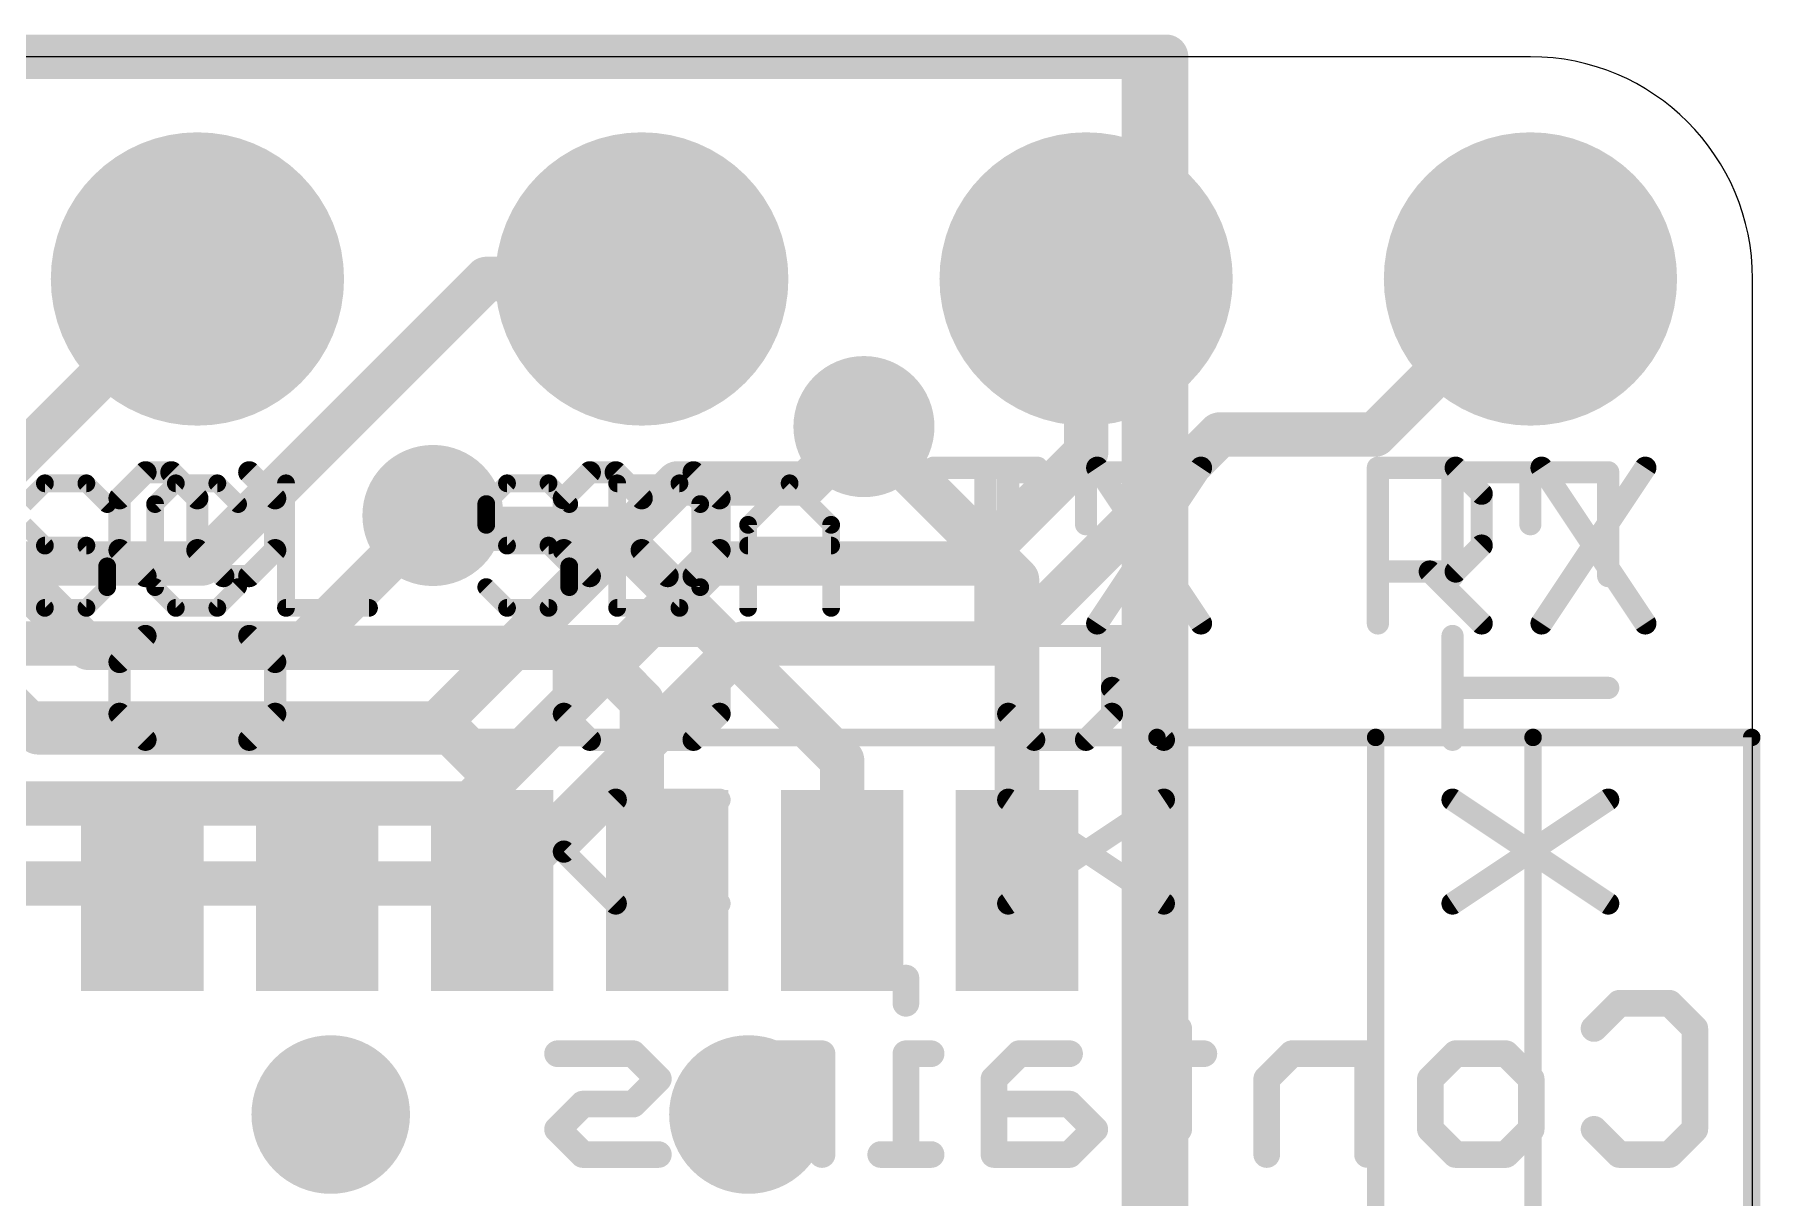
# Model space of a CAD drawing. Extents: x -0.1 to 35.6, y -0.1 to 17.9.
# Drawn here: x 25.74 to 35.6, y 11.26 to 17.91 of the extents above; entities that cross this region are included whole.
import ezdxf

# ---------------------------------------------------------------- set-up
doc = ezdxf.new("R2010")
doc.units = 0
for name, color, linetype in [('1', 12, 'CONTINUOUS'), ('16', 5, 'CONTINUOUS'), ('17', 110, 'CONTINUOUS'), ('18', 110, 'CONTINUOUS'), ('20', 4, 'CONTINUOUS'), ('21', 40, 'CONTINUOUS'), ('22', 6, 'CONTINUOUS')]:
    doc.layers.add(name, color=color, linetype=linetype)

# ---------------------------------------------------------------- blocks, each defined once
blk = doc.blocks.new('ROUNDP')
at = {"const_width": 0.5}
blk.add_lwpolyline([(0, -0.25, 1), (0, 0.25, 1), (0, -0.25)], format="xyb", dxfattribs=at)
blk = doc.blocks.new('RECT')
blk.add_solid([(-0.5, -0.5), (0.5, -0.5), (-0.5, 0.5), (0.5, 0.5)])
blk = doc.blocks.new('ROUNDV')
at = {"const_width": 0.5}
blk.add_lwpolyline([(0, -0.25, 1), (0, 0.25, 1), (0, -0.25)], format="xyb", dxfattribs=at)

msp = doc.modelspace()

# ---------------------------------------------------------------- linework, layer by layer
at = {"layer": '1', "const_width": 0.254}
for points in [[(0, 17.78), (32.2072, 17.78)], [(32.2072, 17.78), (32.2072, 0)], [(31.355, 14.7913), (30.48, 15.6663)], [(26.0489, 14.4018), (25.1149, 15.3357)], [(28.0162, 15.1583), (28.0924, 15.0821)], [(29.0322, 15.0821), (28.0924, 15.0821)], [(30.355, 13.7593), (29.0322, 15.0821)], [(25.7579, 13.9192), (24.7985, 14.8785)], [(31.355, 13.015), (31.355, 14.7913)], [(28.9052, 14.4018), (26.0489, 14.4018)], [(29.21, 14.097), (28.9052, 14.4018)], [(29.21, 13.16), (29.21, 14.097)], [(28.1178, 13.9192), (25.7579, 13.9192)], [(28.355, 13.682), (28.1178, 13.9192)], [(30.355, 13.015), (30.355, 13.7593)], [(28.355, 13.015), (28.355, 13.682)], [(29.355, 13.015), (29.21, 13.16)]]:
    msp.add_lwpolyline(points, dxfattribs=at)
at = {"layer": '1', "const_width": 0.127}
for points in [[(32.2707, 17.78, 1), (32.1437, 17.78)], [(32.2072, 17.7165, 1), (32.2072, 17.8435)], [(30.5249, 15.7112, 1), (30.4351, 15.6214)], [(28.0611, 15.2032, 1), (27.9713, 15.1134)], [(28.0924, 15.1456, 1), (28.0924, 15.0186)], [(29.0771, 15.127, 1), (28.9873, 15.0372)], [(29.0322, 15.0186, 1), (29.0322, 15.1456)], [(28.0475, 15.0372, 1), (28.1373, 15.127)], [(31.4185, 14.7913, 1), (31.2915, 14.7913)], [(31.3101, 14.7464, 1), (31.3999, 14.8362)], [(26.0489, 14.4653, 1), (26.0489, 14.3383)], [(26.004, 14.3569, 1), (26.0938, 14.4467)], [(28.9501, 14.4467, 1), (28.8603, 14.3569)], [(28.9052, 14.3383, 1), (28.9052, 14.4653)], [(29.2735, 14.097, 1), (29.1465, 14.097)], [(29.1651, 14.0521, 1), (29.2549, 14.1419)], [(25.7579, 13.9827, 1), (25.7579, 13.8557)], [(25.713, 13.8743, 1), (25.8028, 13.9641)], [(28.1627, 13.9641, 1), (28.0729, 13.8743)], [(28.1178, 13.8557, 1), (28.1178, 13.9827)], [(30.4185, 13.7593, 1), (30.2915, 13.7593)], [(30.3101, 13.7144, 1), (30.3999, 13.8042)], [(28.4185, 13.682, 1), (28.2915, 13.682)], [(28.3101, 13.6371, 1), (28.3999, 13.7269)], [(29.2549, 13.2049, 1), (29.1651, 13.1151)], [(29.1465, 13.16, 1), (29.2735, 13.16)], [(29.3101, 12.9701, 1), (29.3999, 13.0599)], [(28.2915, 13.015, 1), (28.4185, 13.015)], [(30.2915, 13.015, 1), (30.4185, 13.015)], [(31.2915, 13.015, 1), (31.4185, 13.015)]]:
    msp.add_lwpolyline(points, format="xyb", dxfattribs=at)
at = {"layer": '16', "const_width": 0.254}
for points in [[(0, 17.78), (32.0802, 17.78)], [(32.0802, 17.78), (32.0802, 0)], [(26.67, 16.51), (25.5016, 15.3416)], [(28.3224, 16.51), (26.6968, 14.8844)], [(29.21, 16.51), (28.3224, 16.51)], [(31.75, 16.51), (31.75, 15.5181)], [(34.29, 16.51), (33.401, 15.621)], [(30.48, 15.6663), (30.1553, 15.3416)], [(32.5134, 15.621), (31.3196, 14.4272)], [(33.401, 15.621), (32.5134, 15.621)], [(31.75, 15.5181), (31.1163, 14.8844)], [(29.4145, 15.3416), (28.0429, 13.97)], [(30.1553, 15.3416), (29.4145, 15.3416)], [(28.0162, 15.1583), (27.2851, 14.4272)], [(26.6968, 14.8844), (8.673, 14.8844)], [(29.6039, 14.8844), (28.2323, 13.5128)], [(31.1163, 14.8844), (29.6039, 14.8844)], [(27.2851, 14.4272), (16.9769, 14.4272)], [(28.4216, 13.0556), (29.7932, 14.4272)], [(31.3196, 14.4272), (29.7932, 14.4272)], [(28.0429, 13.97), (17.8054, 13.97)], [(28.2323, 13.5128), (18.4088, 13.5128)], [(18.7252, 13.0556), (28.4216, 13.0556)]]:
    msp.add_lwpolyline(points, dxfattribs=at)
at = {"layer": '16', "const_width": 0.127}
for points in [[(32.1437, 17.78, 1), (32.0167, 17.78)], [(32.0802, 17.7165, 1), (32.0802, 17.8435)], [(26.7149, 16.4651, 1), (26.6251, 16.5549)], [(28.3224, 16.5735, 1), (28.3224, 16.4465)], [(28.3673, 16.4651, 1), (28.2775, 16.5549)], [(29.21, 16.4465, 1), (29.21, 16.5735)], [(31.8135, 16.51, 1), (31.6865, 16.51)], [(34.3349, 16.4651, 1), (34.2451, 16.5549)], [(30.5249, 15.6214, 1), (30.4351, 15.7112)], [(32.5134, 15.6845, 1), (32.5134, 15.5575)], [(32.5583, 15.5761, 1), (32.4685, 15.6659)], [(33.3561, 15.6659, 1), (33.4459, 15.5761)], [(33.401, 15.5575, 1), (33.401, 15.6845)], [(31.7949, 15.4732, 1), (31.7051, 15.563)], [(31.6865, 15.5181, 1), (31.8135, 15.5181)], [(29.4145, 15.4051, 1), (29.4145, 15.2781)], [(29.4594, 15.2967, 1), (29.3696, 15.3865)], [(30.1104, 15.3865, 1), (30.2002, 15.2967)], [(30.1553, 15.2781, 1), (30.1553, 15.4051)], [(28.0611, 15.1134, 1), (27.9713, 15.2032)], [(26.6968, 14.8209, 1), (26.6968, 14.9479)], [(29.6039, 14.9479, 1), (29.6039, 14.8209)], [(29.6488, 14.8395, 1), (29.559, 14.9293)], [(31.1163, 14.8209, 1), (31.1163, 14.9479)], [(26.6519, 14.9293, 1), (26.7417, 14.8395)], [(31.0714, 14.9293, 1), (31.1612, 14.8395)], [(27.2402, 14.4721, 1), (27.33, 14.3823)], [(27.2851, 14.3637, 1), (27.2851, 14.4907)], [(29.7932, 14.4907, 1), (29.7932, 14.3637)], [(29.8381, 14.3823, 1), (29.7483, 14.4721)], [(31.2747, 14.4721, 1), (31.3645, 14.3823)], [(31.3196, 14.3637, 1), (31.3196, 14.4907)], [(27.998, 14.0149, 1), (28.0878, 13.9251)], [(28.0429, 13.9065, 1), (28.0429, 14.0335)], [(28.1874, 13.5577, 1), (28.2772, 13.4679)], [(28.2323, 13.4493, 1), (28.2323, 13.5763)], [(28.3767, 13.1005, 1), (28.4665, 13.0107)], [(28.4216, 12.9921, 1), (28.4216, 13.1191)]]:
    msp.add_lwpolyline(points, format="xyb", dxfattribs=at)
at = {"layer": '20'}
for p, q in [((34.29, 17.78), (1.27, 17.78)), ((35.56, 1.27), (35.56, 16.51))]:
    msp.add_line(p, q, dxfattribs=at)
msp.add_arc((34.29, 16.51), 1.27, 0, 90, dxfattribs=at)
at = {"layer": '21'}
for points, const_width in [([(30.878, 15.4313), (31.4712, 15.4313)], 0.127), ([(31.1746, 14.5415), (31.1746, 15.4313)], 0.127), ([(31.8135, 15.4313), (32.4067, 14.5415)], 0.127), ([(32.4067, 15.4313), (31.8135, 14.5415)], 0.127), ([(33.418, 14.5415), (33.418, 15.4313)], 0.127), ([(33.418, 15.4313), (33.8629, 15.4313)], 0.127), ([(33.8629, 15.4313), (34.0112, 15.283)], 0.127), ([(34.3535, 15.4313), (34.9467, 14.5415)], 0.127), ([(34.9467, 15.4313), (34.3535, 14.5415)], 0.127), ([(25.798, 15.3422), (25.6794, 15.2236)], 0.1016), ([(26.0353, 15.3422), (25.798, 15.3422)], 0.1016), ([(26.1539, 15.2236), (26.0353, 15.3422)], 0.1016), ([(26.5465, 15.3422), (26.4278, 15.2236)], 0.1016), ([(26.7837, 15.3422), (26.5465, 15.3422)], 0.1016), ([(26.9024, 15.2236), (26.7837, 15.3422)], 0.1016), ([(27.1762, 15.3422), (27.1762, 14.6304)], 0.1016), ([(28.4396, 15.3422), (28.321, 15.2236)], 0.1016), ([(28.6769, 15.3422), (28.4396, 15.3422)], 0.1016), ([(28.7955, 15.2236), (28.6769, 15.3422)], 0.1016), ([(29.0694, 15.3422), (29.0694, 14.6304)], 0.1016), ([(29.4253, 15.3422), (29.0694, 15.3422)], 0.1016), ([(29.544, 15.2236), (29.4253, 15.3422)], 0.1016), ([(29.8178, 15.1049), (30.0551, 15.3422)], 0.1016), ([(30.0551, 15.3422), (30.2924, 15.1049)], 0.1016), ([(34.0112, 15.283), (34.0112, 14.9864)], 0.127), ([(26.4278, 15.2236), (26.4278, 14.749)], 0.1016), ([(28.321, 15.2236), (28.321, 15.1049)], 0.1016), ([(29.544, 14.749), (29.544, 15.2236)], 0.1016), ([(25.6794, 15.1049), (25.798, 14.9863)], 0.1016), ([(28.321, 15.1049), (28.4396, 14.9863)], 0.1016), ([(29.8178, 14.6304), (29.8178, 15.1049)], 0.1016), ([(30.2924, 15.1049), (30.2924, 14.6304)], 0.1016), ([(25.798, 14.9863), (26.0353, 14.9863)], 0.1016), ([(26.0353, 14.9863), (26.1539, 14.8677)], 0.1016), ([(28.4396, 14.9863), (28.6769, 14.9863)], 0.1016), ([(28.6769, 14.9863), (28.7955, 14.8677)], 0.1016), ([(29.8178, 14.9863), (30.2924, 14.9863)], 0.1016), ([(34.0112, 14.9864), (33.8629, 14.8381)], 0.127), ([(26.1539, 14.8677), (26.1539, 14.749)], 0.1016), ([(28.7955, 14.8677), (28.7955, 14.749)], 0.1016), ([(33.8629, 14.8381), (33.418, 14.8381)], 0.127), ([(33.7146, 14.8381), (34.0112, 14.5415)], 0.127), ([(25.798, 14.6304), (25.6794, 14.749)], 0.1016), ([(26.1539, 14.749), (26.0353, 14.6304)], 0.1016), ([(26.4278, 14.749), (26.5465, 14.6304)], 0.1016), ([(26.7837, 14.6304), (26.9024, 14.749)], 0.1016), ([(28.4396, 14.6304), (28.321, 14.749)], 0.1016), ([(28.7955, 14.749), (28.6769, 14.6304)], 0.1016), ([(29.4253, 14.6304), (29.544, 14.749)], 0.1016), ([(26.0353, 14.6304), (25.798, 14.6304)], 0.1016), ([(26.5465, 14.6304), (26.7837, 14.6304)], 0.1016), ([(27.1762, 14.6304), (27.6508, 14.6304)], 0.1016), ([(28.6769, 14.6304), (28.4396, 14.6304)], 0.1016), ([(29.0694, 14.6304), (29.4253, 14.6304)], 0.1016), ([(21.555, 13.89), (32.155, 13.89)], 0.1), ([(32.155, 13.89), (33.405, 13.89)], 0.1), ([(32.155, 13.89), (32.155, 3.89)], 0.1), ([(33.405, 13.89), (34.305, 13.89)], 0.1), ([(33.405, 5.89), (33.405, 13.89)], 0.1), ([(34.305, 13.89), (35.555, 13.89)], 0.1), ([(34.305, 13.89), (34.305, 5.89)], 0.1), ([(35.555, 13.89), (35.555, 3.89)], 0.1)]:
    msp.add_lwpolyline(points, dxfattribs=dict(at, const_width=const_width))
for points, const_width in [([(30.878, 15.463, 1), (30.878, 15.3995)], 0.0635), ([(31.2063, 15.4313, 1), (31.1428, 15.4313)], 0.0635), ([(31.4712, 15.3995, 1), (31.4712, 15.463)], 0.0635), ([(31.8399, 15.4489, 1), (31.7871, 15.4136)], 0.0635), ([(32.4331, 15.4136, 1), (32.3803, 15.4489)], 0.0635), ([(33.4497, 15.4313, 1), (33.3862, 15.4313)], 0.0635), ([(33.418, 15.463, 1), (33.418, 15.3995)], 0.0635), ([(33.8853, 15.4537, 1), (33.8404, 15.4088)], 0.0635), ([(33.8629, 15.3995, 1), (33.8629, 15.463)], 0.0635), ([(34.3799, 15.4489, 1), (34.3271, 15.4136)], 0.0635), ([(34.9731, 15.4136, 1), (34.9203, 15.4489)], 0.0635), ([(25.798, 15.3676, 1), (25.798, 15.3168)], 0.0508), ([(25.816, 15.3242, 1), (25.7801, 15.3602)], 0.0508), ([(26.0533, 15.3602, 1), (26.0173, 15.3242)], 0.0508), ([(26.0353, 15.3168, 1), (26.0353, 15.3676)], 0.0508), ([(26.5465, 15.3676, 1), (26.5465, 15.3168)], 0.0508), ([(26.5644, 15.3242, 1), (26.5285, 15.3602)], 0.0508), ([(26.8017, 15.3602, 1), (26.7658, 15.3242)], 0.0508), ([(26.7837, 15.3168, 1), (26.7837, 15.3676)], 0.0508), ([(27.2016, 15.3422, 1), (27.1508, 15.3422)], 0.0508), ([(28.4396, 15.3676, 1), (28.4396, 15.3168)], 0.0508), ([(28.4576, 15.3242, 1), (28.4217, 15.3602)], 0.0508), ([(28.6949, 15.3602, 1), (28.6589, 15.3242)], 0.0508), ([(28.6769, 15.3168, 1), (28.6769, 15.3676)], 0.0508), ([(29.0948, 15.3422, 1), (29.044, 15.3422)], 0.0508), ([(29.0694, 15.3676, 1), (29.0694, 15.3168)], 0.0508), ([(29.4433, 15.3602, 1), (29.4074, 15.3242)], 0.0508), ([(29.4253, 15.3168, 1), (29.4253, 15.3676)], 0.0508), ([(30.0731, 15.3602, 1), (30.0371, 15.3242)], 0.0508), ([(30.0731, 15.3242, 1), (30.0371, 15.3602)], 0.0508), ([(34.0429, 15.283, 1), (33.9794, 15.283)], 0.0635), ([(33.9887, 15.2605, 1), (34.0336, 15.3054)], 0.0635), ([(26.136, 15.2056, 1), (26.1719, 15.2415)], 0.0508), ([(26.4532, 15.2236, 1), (26.4024, 15.2236)], 0.0508), ([(26.4099, 15.2415, 1), (26.4458, 15.2056)], 0.0508), ([(26.8844, 15.2056, 1), (26.9203, 15.2415)], 0.0508), ([(28.3464, 15.2236, 1), (28.2956, 15.2236)], 0.0508), ([(28.303, 15.2415, 1), (28.339, 15.2056)], 0.0508), ([(28.7776, 15.2056, 1), (28.8135, 15.2415)], 0.0508), ([(29.5694, 15.2236, 1), (29.5186, 15.2236)], 0.0508), ([(29.526, 15.2056, 1), (29.5619, 15.2415)], 0.0508), ([(28.339, 15.1229, 1), (28.303, 15.087)], 0.0508), ([(28.2956, 15.1049, 1), (28.3464, 15.1049)], 0.0508), ([(29.8432, 15.1049, 1), (29.7924, 15.1049)], 0.0508), ([(29.7999, 15.1229, 1), (29.8358, 15.087)], 0.0508), ([(30.3178, 15.1049, 1), (30.267, 15.1049)], 0.0508), ([(30.2744, 15.087, 1), (30.3103, 15.1229)], 0.0508), ([(25.798, 15.0117, 1), (25.798, 14.9609)], 0.0508), ([(25.7801, 14.9683, 1), (25.816, 15.0043)], 0.0508), ([(26.0533, 15.0043, 1), (26.0173, 14.9683)], 0.0508), ([(26.0353, 14.9609, 1), (26.0353, 15.0117)], 0.0508), ([(28.4396, 15.0117, 1), (28.4396, 14.9609)], 0.0508), ([(28.4217, 14.9683, 1), (28.4576, 15.0043)], 0.0508), ([(28.6949, 15.0043, 1), (28.6589, 14.9683)], 0.0508), ([(28.6769, 14.9609, 1), (28.6769, 15.0117)], 0.0508), ([(29.8178, 15.0117, 1), (29.8178, 14.9609)], 0.0508), ([(30.2924, 14.9609, 1), (30.2924, 15.0117)], 0.0508), ([(33.9794, 14.9864, 1), (34.0429, 14.9864)], 0.0635), ([(34.0336, 14.9639, 1), (33.9887, 15.0088)], 0.0635), ([(26.1793, 14.8677, 1), (26.1285, 14.8677)], 0.0508), ([(26.136, 14.8497, 1), (26.1719, 14.8856)], 0.0508), ([(28.8209, 14.8677, 1), (28.7701, 14.8677)], 0.0508), ([(28.7776, 14.8497, 1), (28.8135, 14.8856)], 0.0508), ([(33.418, 14.8698, 1), (33.418, 14.8063)], 0.0635), ([(33.737, 14.8605, 1), (33.6921, 14.8156)], 0.0635), ([(33.8629, 14.8063, 1), (33.8629, 14.8698)], 0.0635), ([(26.1719, 14.7311, 1), (26.136, 14.767)], 0.0508), ([(26.4458, 14.767, 1), (26.4099, 14.7311)], 0.0508), ([(26.9203, 14.7311, 1), (26.8844, 14.767)], 0.0508), ([(28.339, 14.767, 1), (28.303, 14.7311)], 0.0508), ([(28.8135, 14.7311, 1), (28.7776, 14.767)], 0.0508), ([(29.5619, 14.7311, 1), (29.526, 14.767)], 0.0508), ([(33.8404, 14.8605, 1), (33.8853, 14.8156)], 0.0635), ([(26.1285, 14.749, 1), (26.1793, 14.749)], 0.0508), ([(26.4024, 14.749, 1), (26.4532, 14.749)], 0.0508), ([(28.7701, 14.749, 1), (28.8209, 14.749)], 0.0508), ([(29.5186, 14.749, 1), (29.5694, 14.749)], 0.0508), ([(25.798, 14.6558, 1), (25.798, 14.605)], 0.0508), ([(25.7801, 14.6124, 1), (25.816, 14.6484)], 0.0508), ([(26.0173, 14.6484, 1), (26.0533, 14.6124)], 0.0508), ([(26.0353, 14.605, 1), (26.0353, 14.6558)], 0.0508), ([(26.5465, 14.6558, 1), (26.5465, 14.605)], 0.0508), ([(26.5285, 14.6124, 1), (26.5644, 14.6484)], 0.0508), ([(26.7658, 14.6484, 1), (26.8017, 14.6124)], 0.0508), ([(26.7837, 14.605, 1), (26.7837, 14.6558)], 0.0508), ([(27.1762, 14.6558, 1), (27.1762, 14.605)], 0.0508), ([(27.1508, 14.6304, 1), (27.2016, 14.6304)], 0.0508), ([(27.6508, 14.605, 1), (27.6508, 14.6558)], 0.0508), ([(28.4396, 14.6558, 1), (28.4396, 14.605)], 0.0508), ([(28.4217, 14.6124, 1), (28.4576, 14.6484)], 0.0508), ([(28.6589, 14.6484, 1), (28.6949, 14.6124)], 0.0508), ([(28.6769, 14.605, 1), (28.6769, 14.6558)], 0.0508), ([(29.0694, 14.6558, 1), (29.0694, 14.605)], 0.0508), ([(29.044, 14.6304, 1), (29.0948, 14.6304)], 0.0508), ([(29.4074, 14.6484, 1), (29.4433, 14.6124)], 0.0508), ([(29.4253, 14.605, 1), (29.4253, 14.6558)], 0.0508), ([(29.7924, 14.6304, 1), (29.8432, 14.6304)], 0.0508), ([(30.267, 14.6304, 1), (30.3178, 14.6304)], 0.0508), ([(31.1428, 14.5415, 1), (31.2063, 14.5415)], 0.0635), ([(31.7871, 14.5591, 1), (31.8399, 14.5239)], 0.0635), ([(32.3803, 14.5239, 1), (32.4331, 14.5591)], 0.0635), ([(33.3862, 14.5415, 1), (33.4497, 14.5415)], 0.0635), ([(33.9887, 14.519, 1), (34.0336, 14.564)], 0.0635), ([(34.3271, 14.5591, 1), (34.3799, 14.5239)], 0.0635), ([(34.9203, 14.5239, 1), (34.9731, 14.5591)], 0.0635), ([(32.155, 13.915, 1), (32.155, 13.865)], 0.05), ([(32.18, 13.89, 1), (32.13, 13.89)], 0.05), ([(32.155, 13.865, 1), (32.155, 13.915)], 0.05), ([(33.405, 13.915, 1), (33.405, 13.865)], 0.05), ([(33.43, 13.89, 1), (33.38, 13.89)], 0.05), ([(33.405, 13.865, 1), (33.405, 13.915)], 0.05), ([(34.305, 13.915, 1), (34.305, 13.865)], 0.05), ([(34.33, 13.89, 1), (34.28, 13.89)], 0.05), ([(34.305, 13.865, 1), (34.305, 13.915)], 0.05), ([(35.58, 13.89, 1), (35.53, 13.89)], 0.05), ([(35.555, 13.865, 1), (35.555, 13.915)], 0.05)]:
    msp.add_lwpolyline(points, format="xyb", dxfattribs=dict(at, const_width=const_width))
at = {"layer": '22'}
for points, const_width in [([(26.2247, 15.2568), (26.373, 15.4051)], 0.127), ([(26.373, 15.4051), (26.5213, 15.4051)], 0.127), ([(26.5213, 15.4051), (26.6696, 15.2568)], 0.127), ([(27.1145, 15.2568), (26.9662, 15.4051)], 0.127), ([(28.7647, 15.2568), (28.913, 15.4051)], 0.127), ([(28.913, 15.4051), (29.0613, 15.4051)], 0.127), ([(29.0613, 15.4051), (29.2096, 15.2568)], 0.127), ([(29.6545, 15.2568), (29.5062, 15.4051)], 0.127), ([(31.3047, 14.8119), (31.3047, 15.4051)], 0.127), ([(31.3047, 15.4051), (32.1945, 15.4051)], 0.127), ([(31.7496, 15.4051), (31.7496, 15.1085)], 0.127), ([(32.1945, 15.4051), (32.1945, 14.8119)], 0.127), ([(33.8447, 14.8119), (33.8447, 15.4051)], 0.127), ([(33.8447, 15.4051), (34.7345, 15.4051)], 0.127), ([(34.2896, 15.4051), (34.2896, 15.1085)], 0.127), ([(34.7345, 15.4051), (34.7345, 14.8119)], 0.127), ([(26.2247, 14.9602), (26.2247, 15.2568)], 0.127), ([(26.6696, 15.2568), (26.6696, 14.9602)], 0.127), ([(27.1145, 14.9602), (27.1145, 15.2568)], 0.127), ([(28.7647, 14.9602), (28.7647, 15.2568)], 0.127), ([(29.2096, 15.2568), (29.2096, 14.9602)], 0.127), ([(29.6545, 14.9602), (29.6545, 15.2568)], 0.127), ([(26.373, 14.8119), (26.2247, 14.9602)], 0.127), ([(26.6696, 14.9602), (26.8179, 14.8119)], 0.127), ([(26.9662, 14.8119), (27.1145, 14.9602)], 0.127), ([(28.913, 14.8119), (28.7647, 14.9602)], 0.127), ([(29.2096, 14.9602), (29.3579, 14.8119)], 0.127), ([(29.5062, 14.8119), (29.6545, 14.9602)], 0.127), ([(26.8179, 14.8119), (26.9662, 14.8119)], 0.127), ([(29.3579, 14.8119), (29.5062, 14.8119)], 0.127), ([(26.2247, 14.3213), (26.373, 14.4696)], 0.127), ([(26.373, 14.4696), (26.9662, 14.4696)], 0.127), ([(26.9662, 14.4696), (27.1145, 14.3213)], 0.127), ([(28.7647, 14.4696), (29.6545, 14.4696)], 0.127), ([(28.7647, 14.0247), (28.7647, 14.4696)], 0.127), ([(29.6545, 14.4696), (29.6545, 14.0247)], 0.127), ([(32.1945, 14.4696), (31.3047, 14.4696)], 0.127), ([(31.3047, 14.4696), (31.3047, 14.0247)], 0.127), ([(31.8979, 14.0247), (31.8979, 14.4696)], 0.127), ([(33.8447, 14.4696), (33.8447, 13.8764)], 0.127), ([(26.2247, 14.0247), (26.2247, 14.3213)], 0.127), ([(27.1145, 14.3213), (27.1145, 14.0247)], 0.127), ([(31.8979, 14.173), (32.1945, 13.8764)], 0.127), ([(34.7345, 14.173), (33.8447, 14.173)], 0.127), ([(26.373, 13.8764), (26.2247, 14.0247)], 0.127), ([(27.1145, 14.0247), (26.9662, 13.8764)], 0.127), ([(28.913, 13.8764), (28.7647, 14.0247)], 0.127), ([(29.6545, 14.0247), (29.5062, 13.8764)], 0.127), ([(31.3047, 14.0247), (31.453, 13.8764)], 0.127), ([(31.7496, 13.8764), (31.8979, 14.0247)], 0.127), ([(29.5062, 13.8764), (28.913, 13.8764)], 0.127), ([(31.453, 13.8764), (31.7496, 13.8764)], 0.127), ([(26.2247, 13.5341), (27.1145, 13.5341)], 0.127), ([(27.1145, 13.5341), (27.1145, 12.9409)], 0.127), ([(29.0613, 13.5341), (28.7647, 13.2375)], 0.127), ([(29.6545, 13.5341), (29.0613, 13.5341)], 0.127), ([(29.2096, 13.5341), (29.2096, 12.9409)], 0.127), ([(31.3047, 13.5341), (32.1945, 12.9409)], 0.127), ([(31.3047, 12.9409), (32.1945, 13.5341)], 0.127), ([(33.8447, 13.5341), (34.7345, 12.9409)], 0.127), ([(33.8447, 12.9409), (34.7345, 13.5341)], 0.127), ([(28.7647, 13.2375), (29.0613, 12.9409)], 0.127), ([(29.0613, 12.9409), (29.6545, 12.9409)], 0.127), ([(30.72, 12.5146), (30.72, 12.3705)], 0.1524), ([(34.6536, 12.2265), (34.7976, 12.3705)], 0.1524), ([(34.7976, 12.3705), (35.0857, 12.3705)], 0.1524), ([(35.0857, 12.3705), (35.2298, 12.2265)], 0.1524), ([(32.2792, 12.2265), (32.2792, 11.6503)], 0.1524), ([(35.2298, 12.2265), (35.2298, 11.6503)], 0.1524), ([(29.1608, 12.0824), (28.7286, 12.0824)], 0.1524), ([(29.3049, 11.9384), (29.1608, 12.0824)], 0.1524), ([(29.8082, 12.0824), (29.6641, 11.9384)], 0.1524), ([(30.2404, 12.0824), (29.8082, 12.0824)], 0.1524), ([(30.2404, 11.5062), (30.2404, 12.0824)], 0.1524), ([(30.864, 12.0824), (30.72, 12.0824)], 0.1524), ([(30.72, 12.0824), (30.72, 11.5062)], 0.1524), ([(31.3674, 12.0824), (31.2233, 11.9384)], 0.1524), ([(31.6555, 12.0824), (31.3674, 12.0824)], 0.1524), ([(32.4232, 12.0824), (32.1351, 12.0824)], 0.1524), ([(32.9266, 12.0824), (32.7825, 11.9384)], 0.1524), ([(33.3588, 12.0824), (32.9266, 12.0824)], 0.1524), ([(33.3588, 11.5062), (33.3588, 12.0824)], 0.1524), ([(33.7181, 11.9384), (33.8621, 12.0824)], 0.1524), ([(33.8621, 12.0824), (34.1502, 12.0824)], 0.1524), ([(34.1502, 12.0824), (34.2943, 11.9384)], 0.1524), ([(29.1608, 11.7943), (29.3049, 11.9384)], 0.1524), ([(29.6641, 11.9384), (29.6641, 11.5062)], 0.1524), ([(31.2233, 11.9384), (31.2233, 11.5062)], 0.1524), ([(32.7825, 11.9384), (32.7825, 11.5062)], 0.1524), ([(33.7181, 11.6503), (33.7181, 11.9384)], 0.1524), ([(34.2943, 11.9384), (34.2943, 11.6503)], 0.1524), ([(28.7286, 11.6503), (28.8727, 11.7943)], 0.1524), ([(28.8727, 11.7943), (29.1608, 11.7943)], 0.1524), ([(31.6555, 11.7943), (31.2233, 11.7943)], 0.1524), ([(31.7996, 11.6503), (31.6555, 11.7943)], 0.1524), ([(28.8727, 11.5062), (28.7286, 11.6503)], 0.1524), ([(31.6555, 11.5062), (31.7996, 11.6503)], 0.1524), ([(32.2792, 11.6503), (32.1351, 11.5062)], 0.1524), ([(33.8621, 11.5062), (33.7181, 11.6503)], 0.1524), ([(34.2943, 11.6503), (34.1502, 11.5062)], 0.1524), ([(34.7976, 11.5062), (34.6536, 11.6503)], 0.1524), ([(35.2298, 11.6503), (35.0857, 11.5062)], 0.1524), ([(29.3049, 11.5062), (28.8727, 11.5062)], 0.1524), ([(30.864, 11.5062), (30.5759, 11.5062)], 0.1524), ([(31.2233, 11.5062), (31.6555, 11.5062)], 0.1524), ([(34.1502, 11.5062), (33.8621, 11.5062)], 0.1524), ([(35.0857, 11.5062), (34.7976, 11.5062)], 0.1524)]:
    msp.add_lwpolyline(points, dxfattribs=dict(at, const_width=const_width))
for points, const_width in [([(26.373, 15.4369, 1), (26.373, 15.3734)], 0.0635), ([(26.3955, 15.3826, 1), (26.3506, 15.4276)], 0.0635), ([(26.5438, 15.4276, 1), (26.4989, 15.3826)], 0.0635), ([(26.5213, 15.3734, 1), (26.5213, 15.4369)], 0.0635), ([(26.9887, 15.4276, 1), (26.9438, 15.3826)], 0.0635), ([(28.913, 15.4369, 1), (28.913, 15.3734)], 0.0635), ([(28.9355, 15.3826, 1), (28.8906, 15.4276)], 0.0635), ([(29.0838, 15.4276, 1), (29.0389, 15.3826)], 0.0635), ([(29.0613, 15.3734, 1), (29.0613, 15.4369)], 0.0635), ([(29.5287, 15.4276, 1), (29.4838, 15.3826)], 0.0635), ([(31.3365, 15.4051, 1), (31.273, 15.4051)], 0.0635), ([(31.3047, 15.4369, 1), (31.3047, 15.3734)], 0.0635), ([(31.7814, 15.4051, 1), (31.7179, 15.4051)], 0.0635), ([(32.2263, 15.4051, 1), (32.1628, 15.4051)], 0.0635), ([(32.1945, 15.3734, 1), (32.1945, 15.4369)], 0.0635), ([(33.8765, 15.4051, 1), (33.813, 15.4051)], 0.0635), ([(33.8447, 15.4369, 1), (33.8447, 15.3734)], 0.0635), ([(34.3214, 15.4051, 1), (34.2579, 15.4051)], 0.0635), ([(34.7663, 15.4051, 1), (34.7028, 15.4051)], 0.0635), ([(34.7345, 15.3734, 1), (34.7345, 15.4369)], 0.0635), ([(26.2565, 15.2568, 1), (26.193, 15.2568)], 0.0635), ([(26.2023, 15.2793, 1), (26.2472, 15.2344)], 0.0635), ([(26.7014, 15.2568, 1), (26.6379, 15.2568)], 0.0635), ([(26.6472, 15.2344, 1), (26.6921, 15.2793)], 0.0635), ([(27.1462, 15.2568, 1), (27.0828, 15.2568)], 0.0635), ([(27.092, 15.2344, 1), (27.137, 15.2793)], 0.0635), ([(28.7965, 15.2568, 1), (28.733, 15.2568)], 0.0635), ([(28.7423, 15.2793, 1), (28.7872, 15.2344)], 0.0635), ([(29.2414, 15.2568, 1), (29.1779, 15.2568)], 0.0635), ([(29.1872, 15.2344, 1), (29.2321, 15.2793)], 0.0635), ([(29.6863, 15.2568, 1), (29.6228, 15.2568)], 0.0635), ([(29.632, 15.2344, 1), (29.677, 15.2793)], 0.0635), ([(31.7179, 15.1085, 1), (31.7814, 15.1085)], 0.0635), ([(34.2579, 15.1085, 1), (34.3214, 15.1085)], 0.0635), ([(26.2472, 14.9827, 1), (26.2023, 14.9378)], 0.0635), ([(26.6921, 14.9827, 1), (26.6472, 14.9378)], 0.0635), ([(27.137, 14.9378, 1), (27.092, 14.9827)], 0.0635), ([(28.7872, 14.9827, 1), (28.7423, 14.9378)], 0.0635), ([(29.2321, 14.9827, 1), (29.1872, 14.9378)], 0.0635), ([(29.677, 14.9378, 1), (29.632, 14.9827)], 0.0635), ([(26.193, 14.9602, 1), (26.2565, 14.9602)], 0.0635), ([(26.6379, 14.9602, 1), (26.7014, 14.9602)], 0.0635), ([(27.0828, 14.9602, 1), (27.1462, 14.9602)], 0.0635), ([(28.733, 14.9602, 1), (28.7965, 14.9602)], 0.0635), ([(29.1779, 14.9602, 1), (29.2414, 14.9602)], 0.0635), ([(29.6228, 14.9602, 1), (29.6863, 14.9602)], 0.0635), ([(26.3506, 14.7895, 1), (26.3955, 14.8344)], 0.0635), ([(26.8179, 14.8437, 1), (26.8179, 14.7802)], 0.0635), ([(26.7955, 14.7895, 1), (26.8404, 14.8344)], 0.0635), ([(26.9438, 14.8344, 1), (26.9887, 14.7895)], 0.0635), ([(26.9662, 14.7802, 1), (26.9662, 14.8437)], 0.0635), ([(28.8906, 14.7895, 1), (28.9355, 14.8344)], 0.0635), ([(29.3579, 14.8437, 1), (29.3579, 14.7802)], 0.0635), ([(29.3355, 14.7895, 1), (29.3804, 14.8344)], 0.0635), ([(29.4838, 14.8344, 1), (29.5287, 14.7895)], 0.0635), ([(29.5062, 14.7802, 1), (29.5062, 14.8437)], 0.0635), ([(31.273, 14.8119, 1), (31.3365, 14.8119)], 0.0635), ([(32.1628, 14.8119, 1), (32.2263, 14.8119)], 0.0635), ([(33.813, 14.8119, 1), (33.8765, 14.8119)], 0.0635), ([(34.7028, 14.8119, 1), (34.7663, 14.8119)], 0.0635), ([(26.373, 14.5013, 1), (26.373, 14.4378)], 0.0635), ([(26.3955, 14.4471, 1), (26.3506, 14.492)], 0.0635), ([(26.9887, 14.492, 1), (26.9438, 14.4471)], 0.0635), ([(26.9662, 14.4378, 1), (26.9662, 14.5013)], 0.0635), ([(28.7647, 14.5013, 1), (28.7647, 14.4378)], 0.0635), ([(28.7965, 14.4696, 1), (28.733, 14.4696)], 0.0635), ([(29.6863, 14.4696, 1), (29.6228, 14.4696)], 0.0635), ([(29.6545, 14.4378, 1), (29.6545, 14.5013)], 0.0635), ([(31.3047, 14.5013, 1), (31.3047, 14.4378)], 0.0635), ([(31.3365, 14.4696, 1), (31.273, 14.4696)], 0.0635), ([(31.9297, 14.4696, 1), (31.8662, 14.4696)], 0.0635), ([(32.1945, 14.4378, 1), (32.1945, 14.5013)], 0.0635), ([(33.8765, 14.4696, 1), (33.813, 14.4696)], 0.0635), ([(26.2565, 14.3213, 1), (26.193, 14.3213)], 0.0635), ([(26.2023, 14.3437, 1), (26.2472, 14.2988)], 0.0635), ([(27.1462, 14.3213, 1), (27.0828, 14.3213)], 0.0635), ([(27.092, 14.2988, 1), (27.137, 14.3437)], 0.0635), ([(31.9204, 14.1954, 1), (31.8755, 14.1505)], 0.0635), ([(33.8447, 14.2047, 1), (33.8447, 14.1412)], 0.0635), ([(34.7345, 14.1412, 1), (34.7345, 14.2047)], 0.0635), ([(26.2472, 14.0472, 1), (26.2023, 14.0023)], 0.0635), ([(26.193, 14.0247, 1), (26.2565, 14.0247)], 0.0635), ([(27.0828, 14.0247, 1), (27.1462, 14.0247)], 0.0635), ([(27.137, 14.0023, 1), (27.092, 14.0472)], 0.0635), ([(28.733, 14.0247, 1), (28.7965, 14.0247)], 0.0635), ([(28.7872, 14.0472, 1), (28.7423, 14.0023)], 0.0635), ([(29.6228, 14.0247, 1), (29.6863, 14.0247)], 0.0635), ([(29.677, 14.0023, 1), (29.632, 14.0472)], 0.0635), ([(31.273, 14.0247, 1), (31.3365, 14.0247)], 0.0635), ([(31.3272, 14.0472, 1), (31.2823, 14.0023)], 0.0635), ([(31.8662, 14.0247, 1), (31.9297, 14.0247)], 0.0635), ([(31.9204, 14.0023, 1), (31.8755, 14.0472)], 0.0635), ([(26.3506, 13.854, 1), (26.3955, 13.8989)], 0.0635), ([(26.9438, 13.8989, 1), (26.9887, 13.854)], 0.0635), ([(28.913, 13.9082, 1), (28.913, 13.8447)], 0.0635), ([(28.8906, 13.854, 1), (28.9355, 13.8989)], 0.0635), ([(29.4838, 13.8989, 1), (29.5287, 13.854)], 0.0635), ([(29.5062, 13.8447, 1), (29.5062, 13.9082)], 0.0635), ([(31.453, 13.9082, 1), (31.453, 13.8447)], 0.0635), ([(31.4306, 13.854, 1), (31.4755, 13.8989)], 0.0635), ([(31.7272, 13.8989, 1), (31.7721, 13.854)], 0.0635), ([(31.7496, 13.8447, 1), (31.7496, 13.9082)], 0.0635), ([(32.172, 13.854, 1), (32.217, 13.8989)], 0.0635), ([(33.813, 13.8764, 1), (33.8765, 13.8764)], 0.0635), ([(26.2247, 13.5658, 1), (26.2247, 13.5023)], 0.0635), ([(27.1462, 13.5341, 1), (27.0828, 13.5341)], 0.0635), ([(27.1145, 13.5023, 1), (27.1145, 13.5658)], 0.0635), ([(29.0613, 13.5658, 1), (29.0613, 13.5023)], 0.0635), ([(29.0838, 13.5116, 1), (29.0389, 13.5565)], 0.0635), ([(29.2414, 13.5341, 1), (29.1779, 13.5341)], 0.0635), ([(29.6545, 13.5023, 1), (29.6545, 13.5658)], 0.0635), ([(31.3224, 13.5605, 1), (31.2871, 13.5076)], 0.0635), ([(32.2121, 13.5076, 1), (32.1769, 13.5605)], 0.0635), ([(33.8624, 13.5605, 1), (33.8271, 13.5076)], 0.0635), ([(34.7521, 13.5076, 1), (34.7169, 13.5605)], 0.0635), ([(28.7872, 13.2599, 1), (28.7423, 13.215)], 0.0635), ([(28.7423, 13.2599, 1), (28.7872, 13.215)], 0.0635), ([(27.0828, 12.9409, 1), (27.1462, 12.9409)], 0.0635), ([(29.0613, 12.9726, 1), (29.0613, 12.9091)], 0.0635), ([(29.0389, 12.9184, 1), (29.0838, 12.9633)], 0.0635), ([(29.1779, 12.9409, 1), (29.2414, 12.9409)], 0.0635), ([(29.6545, 12.9091, 1), (29.6545, 12.9726)], 0.0635), ([(31.2871, 12.9673, 1), (31.3224, 12.9145)], 0.0635), ([(32.1769, 12.9145, 1), (32.2121, 12.9673)], 0.0635), ([(33.8271, 12.9673, 1), (33.8624, 12.9145)], 0.0635), ([(34.7169, 12.9145, 1), (34.7521, 12.9673)], 0.0635), ([(30.7581, 12.5146, 1), (30.6819, 12.5146)], 0.0762), ([(34.7976, 12.4086, 1), (34.7976, 12.3324)], 0.0762), ([(34.8246, 12.3436, 1), (34.7707, 12.3975)], 0.0762), ([(35.1127, 12.3975, 1), (35.0588, 12.3436)], 0.0762), ([(35.0857, 12.3324, 1), (35.0857, 12.4086)], 0.0762), ([(30.6819, 12.3705, 1), (30.7581, 12.3705)], 0.0762), ([(32.3173, 12.2265, 1), (32.2411, 12.2265)], 0.0762), ([(34.6266, 12.2534, 1), (34.6805, 12.1995)], 0.0762), ([(35.2679, 12.2265, 1), (35.1917, 12.2265)], 0.0762), ([(35.2029, 12.1995, 1), (35.2567, 12.2534)], 0.0762), ([(28.7286, 12.1205, 1), (28.7286, 12.0443)], 0.0762), ([(29.1877, 12.1094, 1), (29.1339, 12.0555)], 0.0762), ([(29.1608, 12.0443, 1), (29.1608, 12.1205)], 0.0762), ([(29.8082, 12.1205, 1), (29.8082, 12.0443)], 0.0762), ([(29.8351, 12.0555, 1), (29.7813, 12.1094)], 0.0762), ([(30.2785, 12.0824, 1), (30.2023, 12.0824)], 0.0762), ([(30.2404, 12.0443, 1), (30.2404, 12.1205)], 0.0762), ([(30.72, 12.1205, 1), (30.72, 12.0443)], 0.0762), ([(30.7581, 12.0824, 1), (30.6819, 12.0824)], 0.0762), ([(30.864, 12.0443, 1), (30.864, 12.1205)], 0.0762), ([(31.3674, 12.1205, 1), (31.3674, 12.0443)], 0.0762), ([(31.3943, 12.0555, 1), (31.3405, 12.1094)], 0.0762), ([(31.6555, 12.0443, 1), (31.6555, 12.1205)], 0.0762), ([(32.1351, 12.1205, 1), (32.1351, 12.0443)], 0.0762), ([(32.4232, 12.0443, 1), (32.4232, 12.1205)], 0.0762), ([(32.9266, 12.1205, 1), (32.9266, 12.0443)], 0.0762), ([(32.9535, 12.0555, 1), (32.8997, 12.1094)], 0.0762), ([(33.3969, 12.0824, 1), (33.3207, 12.0824)], 0.0762), ([(33.3588, 12.0443, 1), (33.3588, 12.1205)], 0.0762), ([(33.8621, 12.1205, 1), (33.8621, 12.0443)], 0.0762), ([(33.8891, 12.0555, 1), (33.8352, 12.1094)], 0.0762), ([(34.1772, 12.1094, 1), (34.1233, 12.0555)], 0.0762), ([(34.1502, 12.0443, 1), (34.1502, 12.1205)], 0.0762), ([(29.3318, 11.9114, 1), (29.2779, 11.9653)], 0.0762), ([(29.2779, 11.9114, 1), (29.3318, 11.9653)], 0.0762), ([(29.7022, 11.9384, 1), (29.626, 11.9384)], 0.0762), ([(29.6372, 11.9653, 1), (29.6911, 11.9114)], 0.0762), ([(31.2614, 11.9384, 1), (31.1852, 11.9384)], 0.0762), ([(31.1964, 11.9653, 1), (31.2503, 11.9114)], 0.0762), ([(32.8206, 11.9384, 1), (32.7444, 11.9384)], 0.0762), ([(32.7556, 11.9653, 1), (32.8095, 11.9114)], 0.0762), ([(33.6911, 11.9653, 1), (33.745, 11.9114)], 0.0762), ([(33.7562, 11.9384, 1), (33.68, 11.9384)], 0.0762), ([(34.3324, 11.9384, 1), (34.2562, 11.9384)], 0.0762), ([(34.2673, 11.9114, 1), (34.3212, 11.9653)], 0.0762), ([(28.8727, 11.8324, 1), (28.8727, 11.7562)], 0.0762), ([(28.8996, 11.7674, 1), (28.8457, 11.8213)], 0.0762), ([(29.1339, 11.8213, 1), (29.1877, 11.7674)], 0.0762), ([(29.1608, 11.7562, 1), (29.1608, 11.8324)], 0.0762), ([(31.2233, 11.8324, 1), (31.2233, 11.7562)], 0.0762), ([(31.6825, 11.8213, 1), (31.6286, 11.7674)], 0.0762), ([(31.6555, 11.7562, 1), (31.6555, 11.8324)], 0.0762), ([(28.7556, 11.6772, 1), (28.7017, 11.6233)], 0.0762), ([(28.7017, 11.6772, 1), (28.7556, 11.6233)], 0.0762), ([(31.8265, 11.6233, 1), (31.7726, 11.6772)], 0.0762), ([(31.7726, 11.6233, 1), (31.8265, 11.6772)], 0.0762), ([(32.2411, 11.6503, 1), (32.3173, 11.6503)], 0.0762), ([(32.3061, 11.6233, 1), (32.2522, 11.6772)], 0.0762), ([(33.745, 11.6772, 1), (33.6911, 11.6233)], 0.0762), ([(33.68, 11.6503, 1), (33.7562, 11.6503)], 0.0762), ([(34.2562, 11.6503, 1), (34.3324, 11.6503)], 0.0762), ([(34.3212, 11.6233, 1), (34.2673, 11.6772)], 0.0762), ([(34.6805, 11.6772, 1), (34.6266, 11.6233)], 0.0762), ([(35.1917, 11.6503, 1), (35.2679, 11.6503)], 0.0762), ([(35.2567, 11.6233, 1), (35.2029, 11.6772)], 0.0762), ([(28.8727, 11.5443, 1), (28.8727, 11.4681)], 0.0762), ([(28.8457, 11.4793, 1), (28.8996, 11.5331)], 0.0762), ([(29.3049, 11.4681, 1), (29.3049, 11.5443)], 0.0762), ([(29.626, 11.5062, 1), (29.7022, 11.5062)], 0.0762), ([(30.2023, 11.5062, 1), (30.2785, 11.5062)], 0.0762), ([(30.5759, 11.5443, 1), (30.5759, 11.4681)], 0.0762), ([(30.6819, 11.5062, 1), (30.7581, 11.5062)], 0.0762), ([(30.864, 11.4681, 1), (30.864, 11.5443)], 0.0762), ([(31.2233, 11.5443, 1), (31.2233, 11.4681)], 0.0762), ([(31.1852, 11.5062, 1), (31.2614, 11.5062)], 0.0762), ([(31.6286, 11.5331, 1), (31.6825, 11.4793)], 0.0762), ([(31.6555, 11.4681, 1), (31.6555, 11.5443)], 0.0762), ([(32.1082, 11.5331, 1), (32.1621, 11.4793)], 0.0762), ([(32.7444, 11.5062, 1), (32.8206, 11.5062)], 0.0762), ([(33.3207, 11.5062, 1), (33.3969, 11.5062)], 0.0762), ([(33.8621, 11.5443, 1), (33.8621, 11.4681)], 0.0762), ([(33.8352, 11.4793, 1), (33.8891, 11.5331)], 0.0762), ([(34.1233, 11.5331, 1), (34.1772, 11.4793)], 0.0762), ([(34.1502, 11.4681, 1), (34.1502, 11.5443)], 0.0762), ([(34.7976, 11.5443, 1), (34.7976, 11.4681)], 0.0762), ([(34.7707, 11.4793, 1), (34.8246, 11.5331)], 0.0762), ([(35.0588, 11.5331, 1), (35.1127, 11.4793)], 0.0762), ([(35.0857, 11.4681, 1), (35.0857, 11.5443)], 0.0762)]:
    msp.add_lwpolyline(points, format="xyb", dxfattribs=dict(at, const_width=const_width))

# ---------------------------------------------------------------- block references
at = {"layer": '1', "xscale": 1.15, "yscale": 0.7, "rotation": 270}
for p in [(26.355, 13.015), (27.355, 13.015), (28.355, 13.015), (29.355, 13.015), (30.355, 13.015), (31.355, 13.015)]:
    msp.add_blockref('RECT', p, dxfattribs=at)
at = {"layer": '17', "xscale": 1.6764, "yscale": 1.6764, "rotation": 90}
for p in [(26.67, 16.51), (26.67, 16.51), (29.21, 16.51), (29.21, 16.51), (31.75, 16.51), (31.75, 16.51), (34.29, 16.51), (34.29, 16.51)]:
    msp.add_blockref('ROUNDP', p, dxfattribs=at)
at = {"layer": '18'}
for p, xscale, yscale in [((30.48, 15.6663), 0.8064, 0.8064), ((30.48, 15.6663), 0.8064, 0.8064), ((28.0162, 15.1583), 0.8064, 0.8064), ((28.0162, 15.1583), 0.8064, 0.8064), ((27.432, 11.7348), 0.9064, 0.9064), ((27.432, 11.7348), 0.9064, 0.9064), ((29.8196, 11.7348), 0.9064, 0.9064), ((29.8196, 11.7348), 0.9064, 0.9064)]:
    msp.add_blockref('ROUNDV', p, dxfattribs=dict(at, xscale=xscale, yscale=yscale))

doc.saveas('drawing.dxf')
